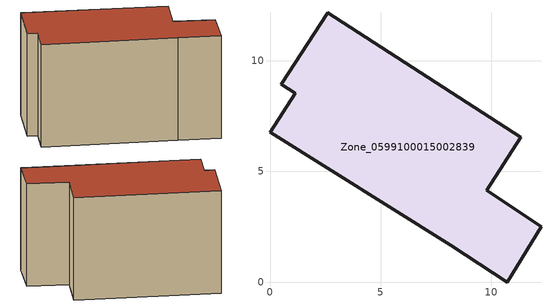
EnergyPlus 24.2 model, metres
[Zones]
Zone_0599100015002839
 floor ground (C_G): 12.24,2.5 10.73,0 8.16,1.66 0,6.77 1.14,8.53 0.51,8.94 2.61,12.16 11.34,6.55 9.79,4.16 z0.74
 wall outside (C_F): 0.51,8.94 1.14,8.53 0,6.77 8.16,1.66 10.73,0 12.24,2.5 9.79,4.16 11.34,6.55 2.61,12.16 0.51,8.94 z0.74:8.48
 roof outside (C_R): 12.24,2.5 9.79,4.16 11.34,6.55 2.61,12.16 0.51,8.94 1.14,8.53 0,6.77 8.16,1.66 10.73,0 z8.48
[BUILDING]
Pand.0599100015002839: North Axis=0; Terrain=City; Loads Convergence Tolerance Value=0.04; Temperature Convergence Tolerance Value=0.4; Solar Distribution=FullExterior; Maximum Number of Warmup Days=25; Minimum Number of Warmup Days=1
[Site:Location]
Rotterdam.The.Hague.AP_ZH_NLD Design_Conditions: Latitude=51.96; Longitude=4.45; Time Zone=1; Elevation=-4.5
[SITE:GROUNDTEMPERATURE:BUILDINGSURFACE]
18, 18, 18, 18, 18, 18, 18, 18, 18, 18, 18, 18
[MATERIAL] Thermal Absorptance=0.9; Solar Absorptance=0.7; Visible Absorptance=0.7
Name | Roughness | Thickness | Conductivity | Density | Specific Heat
G.TI.1965-1974 | MediumSmooth | 0.15 | 0.882353 | 540 | 1210
F.TI.1965-1974 | Rough | 0.3 | 0.697674 | 1920 | 840
R.TI.1965-1974 | MediumRough | 0.2 | 0.232558 | 1500 | 1000
[CONSTRUCTION]
C_G: G.TI.1965-1974
C_F: F.TI.1965-1974
C_R: R.TI.1965-1974
[ZONE]
Zone_0599100015002839: Type=1; Multiplier=1; Ceiling Height=Autocalculate; Volume=Autocalculate; Floor Area=autocalculate; Part of Total Floor Area=Yes
[ZONEINFILTRATION:DESIGNFLOWRATE]
Infil_Zone_0599100015002839: Zone or ZoneList or Space or SpaceList=Zone_0599100015002839; Schedule=AlwaysOn; Design Flow Rate Calculation Method=Flow/Area; Flow Rate per Floor Area=0.003; Constant Term Coefficient=1; Temperature Term Coefficient=0; Velocity Term Coefficient=0; Velocity Squared Term Coefficient=0
[HVACTEMPLATE:ZONE:IDEALLOADSAIRSYSTEM]
Zone_0599100015002839: Maximum Heating Supply Air Temperature=50; Minimum Cooling Supply Air Temperature=13; Maximum Heating Supply Air Humidity Ratio=0.0156; Minimum Cooling Supply Air Humidity Ratio=0.0077; Heating Limit=NoLimit; Cooling Limit=NoLimit; Dehumidification Control Type=ConstantSensibleHeatRatio; Cooling Sensible Heat Ratio=0.7; Dehumidification Setpoint=60; Humidification Control Type=None; Humidification Setpoint=30; Outdoor Air Method=None; Outdoor Air Flow Rate per Person=0.00944; Outdoor Air Flow Rate per Zone Floor Area=0; Outdoor Air Flow Rate per Zone=0; Demand Controlled Ventilation Type=None; Outdoor Air Economizer Type=NoEconomizer; Heat Recovery Type=None; Sensible Heat Recovery Effectiveness=0.7; Latent Heat Recovery Effectiveness=0.65
[ZONECONTROL:THERMOSTAT]
ThermostatControl_Zone_0599100015002839: Zone or ZoneList=Zone_0599100015002839; Control Type Schedule=DualSetpointControlType; Control 1=Thermostat_Zone_0599100015002839; Temperature Difference Between Cutout And Setpoint=0
[THERMOSTATSETPOINT:DUALSETPOINT]
Thermostat_Zone_0599100015002839: Heating Setpoint Temperature Schedule=HeatingSetpoint_Zone_0599100015002839; Cooling Setpoint Temperature Schedule=CoolingSetpoint_Zone_0599100015002839
[SCHEDULE:COMPACT]
HeatingSetpoint_Zone_0599100015002839: Through: 12/31, For: AllDays, Until: 24:00, 21
CoolingSetpoint_Zone_0599100015002839: Through: 12/31, For: AllDays, Until: 24:00, 24
DualSetpointControlType: Through: 12/31, For: AllDays, Until: 24:00, 4
AlwaysOn: Through: 12/31, For: AllDays, Until: 24:00, 1
